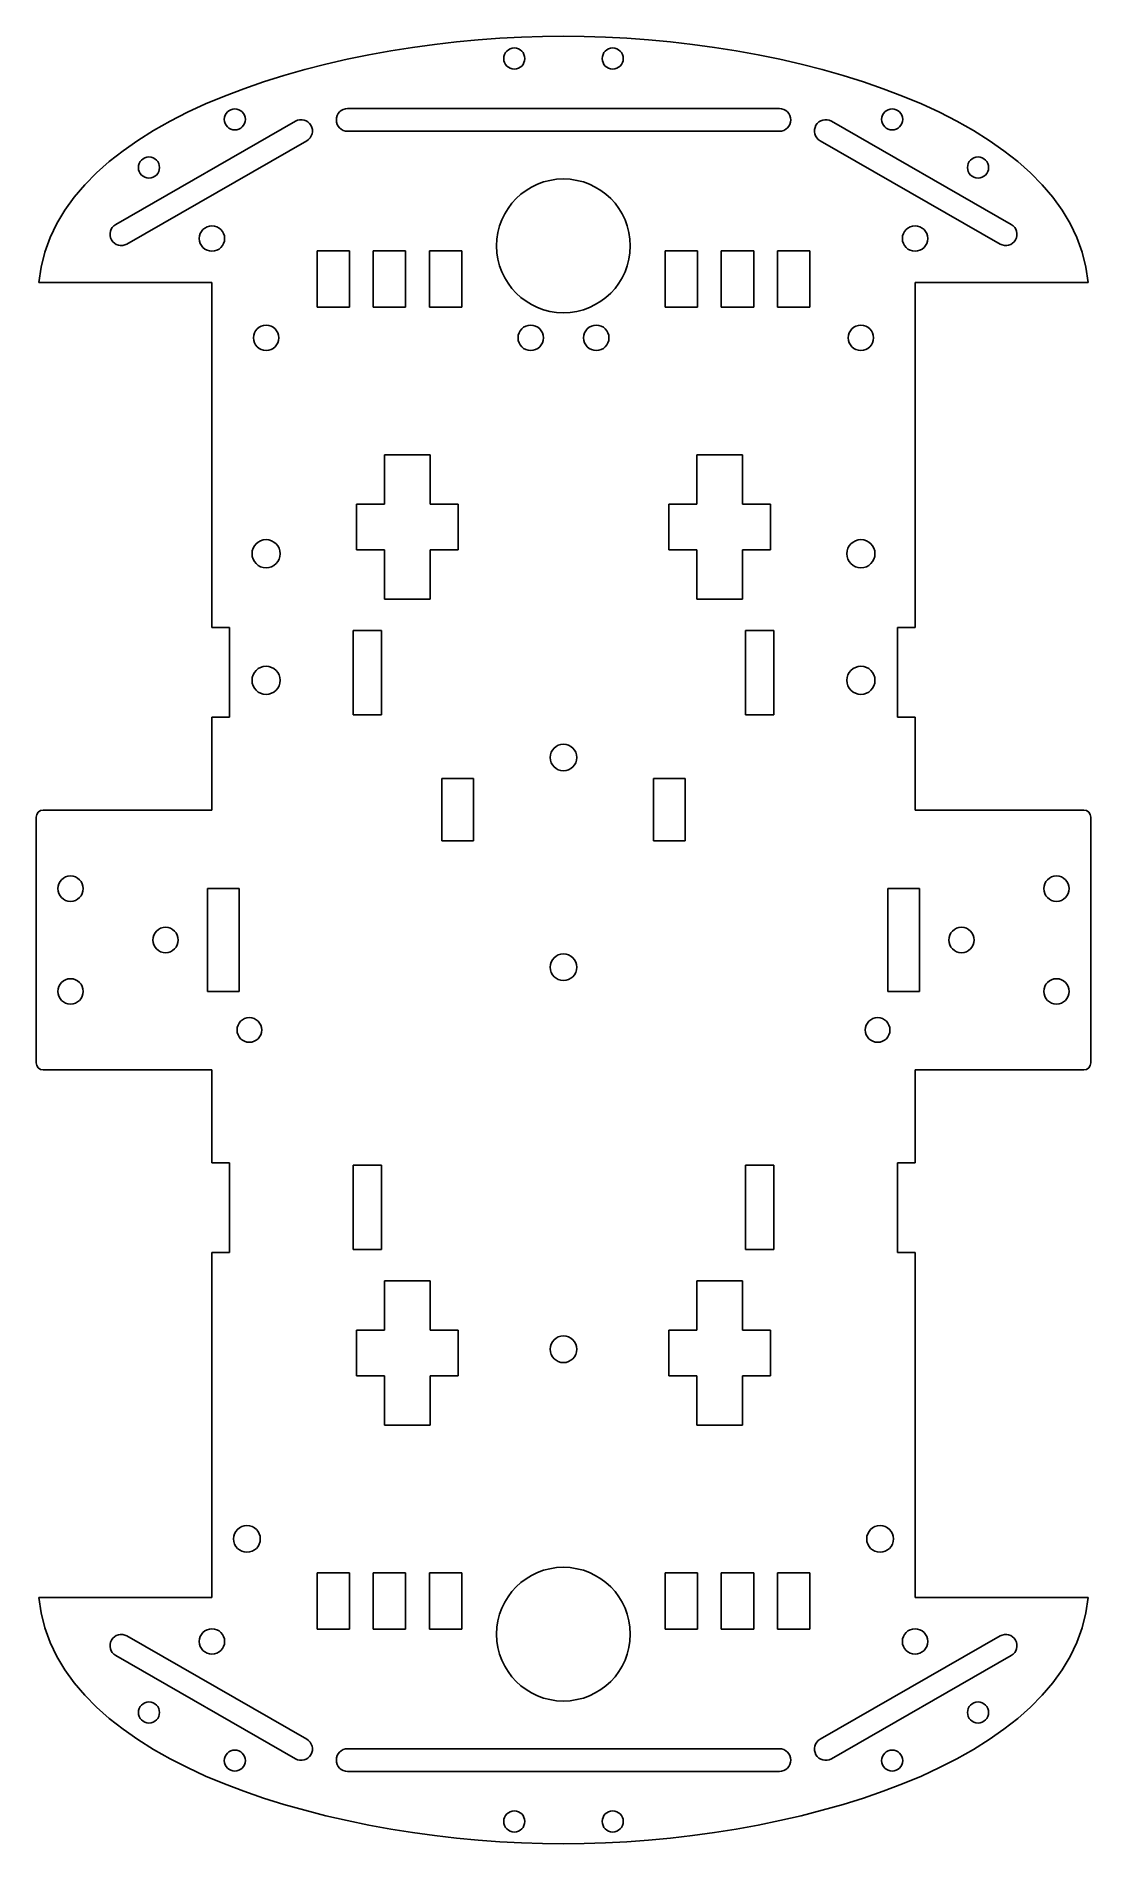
# Model space of a CAD drawing. Header units: millimetres. Extents: x 34 to 177, y -69 to 176.
import ezdxf

# ---------------------------------------------------------------- set-up
doc = ezdxf.new("R2010")
doc.units = ezdxf.units.MM

msp = doc.modelspace()

# ---------------------------------------------------------------- linework, layer by layer
at = {"color": 7, "linetype": 'Continuous', "lineweight": 25}
for p, q in [((134.31, 165.83), (75.78, 165.83)), ((44.34, 150.13), (68.73, 164.13)), ((134.31, 162.78), (75.78, 162.78)), ((165.75, 150.13), (141.36, 164.13)), ((70.24, 161.48), (45.85, 147.48)), ((139.85, 161.48), (164.23, 147.48)), ((71.63, 146.55), (76.02, 146.55)), ((71.63, 138.92), (71.63, 146.55)), ((76.02, 146.55), (76.02, 138.92)), ((79.26, 146.55), (83.64, 146.55)), ((79.26, 138.92), (79.26, 146.55)), ((83.64, 146.55), (83.64, 138.92)), ((86.89, 146.55), (91.27, 146.55)), ((86.89, 138.92), (86.89, 146.55)), ((91.27, 146.55), (91.27, 138.92)), ((123.2, 146.55), (118.82, 146.55)), ((118.82, 146.55), (118.82, 138.92)), ((123.2, 138.92), (123.2, 146.55)), ((130.83, 146.55), (126.44, 146.55)), ((126.44, 146.55), (126.44, 138.92)), ((130.83, 138.92), (130.83, 146.55)), ((138.45, 146.55), (134.07, 146.55)), ((134.07, 146.55), (134.07, 138.92)), ((138.45, 138.92), (138.45, 146.55)), ((57.38, 142.26), (33.93, 142.26)), ((57.38, 95.54), (57.38, 142.26)), ((152.7, 142.26), (176.16, 142.26)), ((152.7, 95.54), (152.7, 142.26)), ((76.02, 138.92), (71.63, 138.92)), ((83.64, 138.92), (79.26, 138.92)), ((91.27, 138.92), (86.89, 138.92)), ((118.82, 138.92), (123.2, 138.92)), ((126.44, 138.92), (130.83, 138.92)), ((134.07, 138.92), (138.45, 138.92)), ((80.79, 118.92), (86.99, 118.92)), ((80.79, 112.25), (80.79, 118.92)), ((86.99, 118.92), (86.99, 112.25)), ((129.29, 118.92), (123.1, 118.92)), ((123.1, 118.92), (123.1, 112.25)), ((129.29, 112.25), (129.29, 118.92)), ((76.99, 112.25), (80.79, 112.25)), ((76.99, 106.06), (76.99, 112.25)), ((86.99, 112.25), (90.77, 112.25)), ((90.77, 112.25), (90.77, 106.06)), ((123.1, 112.25), (119.32, 112.25)), ((119.32, 112.25), (119.32, 106.06)), ((133.1, 112.25), (129.29, 112.25)), ((133.1, 106.06), (133.1, 112.25)), ((80.79, 106.06), (76.99, 106.06)), ((80.79, 99.38), (80.79, 106.06)), ((86.99, 106.06), (86.99, 99.38)), ((90.77, 106.06), (86.99, 106.06)), ((119.32, 106.06), (123.1, 106.06)), ((123.1, 106.06), (123.1, 99.38)), ((129.29, 106.06), (133.1, 106.06)), ((129.29, 99.38), (129.29, 106.06)), ((86.99, 99.38), (80.79, 99.38)), ((123.1, 99.38), (129.29, 99.38)), ((59.77, 95.54), (57.38, 95.54)), ((59.77, 83.37), (59.77, 95.54)), ((76.55, 95.13), (80.36, 95.13)), ((76.55, 83.7), (76.55, 95.13)), ((80.36, 95.13), (80.36, 83.7)), ((133.54, 95.13), (129.73, 95.13)), ((129.73, 95.13), (129.73, 83.7)), ((133.54, 83.7), (133.54, 95.13)), ((152.7, 95.54), (150.32, 95.54)), ((150.32, 95.54), (150.32, 83.37)), ((57.38, 70.77), (57.38, 83.37)), ((57.38, 83.37), (59.77, 83.37)), ((80.36, 83.7), (76.55, 83.7)), ((129.73, 83.7), (133.54, 83.7)), ((152.7, 83.37), (150.32, 83.37)), ((152.7, 70.77), (152.7, 83.37)), ((88.54, 75.06), (92.83, 75.06)), ((88.54, 66.61), (88.54, 75.06)), ((92.83, 75.06), (92.83, 66.61)), ((121.54, 75.06), (117.25, 75.06)), ((117.25, 75.06), (117.25, 66.61)), ((121.54, 66.61), (121.54, 75.06)), ((33.55, 36.52), (33.55, 69.82)), ((34.51, 70.77), (57.38, 70.77)), ((175.58, 70.77), (152.7, 70.77)), ((176.53, 69.82), (176.53, 36.52)), ((92.83, 66.61), (88.54, 66.61)), ((117.25, 66.61), (121.54, 66.61)), ((61.06, 60.13), (56.77, 60.13)), ((56.77, 46.21), (56.77, 60.13)), ((61.06, 46.21), (61.06, 60.13)), ((149.03, 60.13), (153.32, 60.13)), ((149.03, 60.13), (149.03, 46.21)), ((153.32, 60.13), (153.32, 46.21)), ((61.06, 46.21), (56.77, 46.21)), ((149.03, 46.21), (153.32, 46.21)), ((34.51, 35.57), (57.38, 35.57)), ((57.38, 35.57), (57.38, 22.97)), ((175.58, 35.57), (152.7, 35.57)), ((152.7, 35.57), (152.7, 22.97)), ((57.38, 22.97), (59.77, 22.97)), ((59.77, 10.8), (59.77, 22.97)), ((80.36, 22.64), (76.55, 22.64)), ((76.55, 22.64), (76.55, 11.21)), ((80.36, 11.21), (80.36, 22.64)), ((129.73, 22.64), (133.54, 22.64)), ((129.73, 11.21), (129.73, 22.64)), ((133.54, 22.64), (133.54, 11.21)), ((152.7, 22.97), (150.32, 22.97)), ((150.32, 22.97), (150.32, 10.8)), ((57.38, 10.8), (57.38, -35.92)), ((57.38, 10.8), (59.77, 10.8)), ((76.55, 11.21), (80.36, 11.21)), ((133.54, 11.21), (129.73, 11.21)), ((150.32, 10.8), (152.7, 10.8)), ((152.7, 10.8), (152.7, -35.92)), ((86.99, 6.96), (80.79, 6.96)), ((80.79, 6.96), (80.79, 0.28)), ((86.99, 0.28), (86.99, 6.96)), ((123.1, 6.96), (129.29, 6.96)), ((123.1, 0.28), (123.1, 6.96)), ((129.29, 6.96), (129.29, 0.28)), ((80.79, 0.28), (76.99, 0.28)), ((76.99, 0.28), (76.99, -5.91)), ((90.77, 0.28), (86.99, 0.28)), ((90.77, -5.91), (90.77, 0.28)), ((119.32, 0.28), (123.1, 0.28)), ((119.32, -5.91), (119.32, 0.28)), ((129.29, 0.28), (133.1, 0.28)), ((133.1, 0.28), (133.1, -5.91)), ((76.99, -5.91), (80.79, -5.91)), ((80.79, -5.91), (80.79, -12.58)), ((86.99, -12.58), (86.99, -5.91)), ((86.99, -5.91), (90.77, -5.91)), ((123.1, -5.91), (119.32, -5.91)), ((123.1, -12.58), (123.1, -5.91)), ((129.29, -5.91), (129.29, -12.58)), ((133.1, -5.91), (129.29, -5.91)), ((80.79, -12.58), (86.99, -12.58)), ((129.29, -12.58), (123.1, -12.58)), ((76.02, -32.58), (71.63, -32.58)), ((71.63, -32.58), (71.63, -40.2)), ((76.02, -40.2), (76.02, -32.58)), ((83.64, -32.58), (79.26, -32.58)), ((79.26, -32.58), (79.26, -40.2)), ((83.64, -40.2), (83.64, -32.58)), ((91.27, -32.58), (86.89, -32.58)), ((86.89, -32.58), (86.89, -40.2)), ((91.27, -40.2), (91.27, -32.58)), ((118.82, -32.58), (123.2, -32.58)), ((118.82, -40.2), (118.82, -32.58)), ((123.2, -32.58), (123.2, -40.2)), ((126.44, -32.58), (130.83, -32.58)), ((126.44, -40.2), (126.44, -32.58)), ((130.83, -32.58), (130.83, -40.2)), ((134.07, -32.58), (138.45, -32.58)), ((134.07, -40.2), (134.07, -32.58)), ((138.45, -32.58), (138.45, -40.2)), ((57.38, -35.92), (33.93, -35.92)), ((152.7, -35.92), (176.16, -35.92)), ((70.24, -55.14), (45.85, -41.14)), ((71.63, -40.2), (76.02, -40.2)), ((79.26, -40.2), (83.64, -40.2)), ((86.89, -40.2), (91.27, -40.2)), ((123.2, -40.2), (118.82, -40.2)), ((130.83, -40.2), (126.44, -40.2)), ((138.45, -40.2), (134.07, -40.2)), ((139.85, -55.14), (164.23, -41.14)), ((44.34, -43.79), (68.73, -57.79)), ((165.75, -43.79), (141.36, -57.79)), ((75.78, -56.44), (134.31, -56.44)), ((75.78, -59.49), (134.31, -59.49))]:
    msp.add_line(p, q, dxfattribs=at)
for centre, radius in [((98.37, 172.62), 1.43), ((111.72, 172.62), 1.43), ((60.49, 164.37), 1.43), ((149.6, 164.37), 1.43), ((48.85, 157.85), 1.43), ((161.24, 157.85), 1.43), ((105.04, 147.24), 9.06), ((57.39, 148.23), 1.72), ((152.7, 148.23), 1.72), ((64.73, 134.77), 1.72), ((100.6, 134.77), 1.72), ((109.49, 134.77), 1.72), ((145.36, 134.77), 1.72), ((64.73, 105.52), 1.91), ((145.36, 105.52), 1.91), ((64.73, 88.36), 1.91), ((145.36, 88.36), 1.91), ((105.04, 77.9), 1.81), ((38.22, 60.13), 1.72), ((171.87, 60.13), 1.72), ((51.1, 53.17), 1.72), ((158.99, 53.17), 1.72), ((105.04, 49.48), 1.81), ((38.22, 46.21), 1.72), ((171.87, 46.21), 1.72), ((62.46, 40.98), 1.67), ((147.63, 40.98), 1.67), ((105.04, -2.29), 1.81), ((62.13, -27.99), 1.81), ((147.96, -27.99), 1.81), ((105.04, -40.9), 9.06), ((57.39, -41.89), 1.72), ((152.7, -41.89), 1.72), ((48.85, -51.51), 1.43), ((161.24, -51.51), 1.43), ((60.49, -58.03), 1.43), ((149.6, -58.03), 1.43), ((98.37, -66.28), 1.43), ((111.72, -66.28), 1.43)]:
    msp.add_circle(centre, radius, dxfattribs=at)
for centre, radius, start, end in [((69.48, 162.81), 1.53, 299.8547, 119.8547), ((75.78, 164.3), 1.53, 90, 270), ((134.31, 164.3), 1.53, 270, 90), ((140.6, 162.81), 1.53, 60.1453, 240.1453), ((45.1, 148.81), 1.53, 119.8547, 299.8547), ((164.99, 148.81), 1.53, 240.1453, 60.1453), ((34.51, 69.82), 0.953, 90, 180), ((175.58, 69.82), 0.953, 0, 90), ((34.51, 36.52), 0.953, 180, 270), ((175.58, 36.52), 0.953, 270, 0), ((45.1, -42.47), 1.53, 60.1453, 240.1453), ((164.99, -42.47), 1.53, 299.8547, 119.8547), ((69.48, -56.47), 1.53, 240.1453, 60.1453), ((140.6, -56.47), 1.53, 119.8547, 299.8547), ((75.78, -57.96), 1.53, 90, 270), ((134.31, -57.96), 1.53, 270, 90)]:
    msp.add_arc(centre, radius, start, end, dxfattribs=at)
for points in [[(33.93, 142.26), (36.04, 165.11), (75.17, 175.66), (105.04, 175.66)], [(176.16, 142.26), (174.05, 165.11), (134.92, 175.66), (105.04, 175.66)], [(33.93, -35.92), (36.04, -58.77), (75.17, -69.31), (105.04, -69.31)], [(176.16, -35.92), (174.05, -58.77), (134.92, -69.31), (105.04, -69.31)]]:
    msp.add_open_spline(points, degree=3, dxfattribs=at)

doc.saveas('drawing.dxf')
